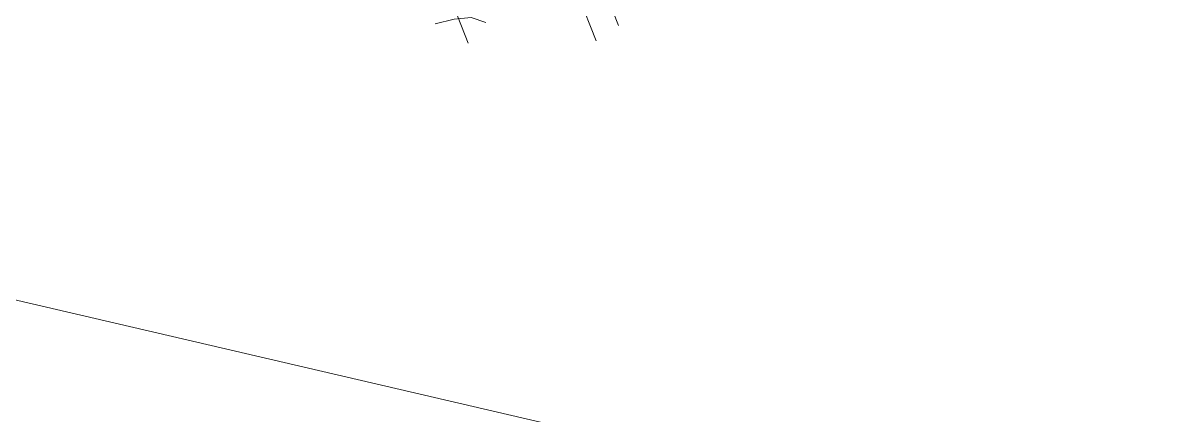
# Model space of a CAD drawing. Header units: millimetres. Extents: x 474016 to 477875, y 2288607 to 2292200.
# Drawn here: x 474130.16 to 474141.13, y 2289199.23 to 2289202.99 of the extents above; entities that cross this region are included whole.
import ezdxf

# ---------------------------------------------------------------- set-up
doc = ezdxf.new("R2010")
doc.units = ezdxf.units.MM
doc.header["$LTSCALE"] = 50
doc.layers.add('BANQUETA', color=251, linetype='Continuous', lineweight=5)
doc.layers.add('EXT', color=3, linetype='Continuous', lineweight=5)

# ---------------------------------------------------------------- blocks, each defined once
blk = doc.blocks.new('Plarbol-031')
for points in [[(1.09265, -2.1211), (1.314975, -2.2742)], [(1.037375, -2.262125), (1.2597, -2.415225)], [(0.45295, -2.671225), (0.675275, -2.824325)], [(0.4631, -2.839575), (0.537425, -2.757625), (0.610475, -2.696625), (0.6937, -2.6744)]]:
    blk.add_lwpolyline(points)

msp = doc.modelspace()

# ---------------------------------------------------------------- linework, layer by layer
at = {"layer": 'BANQUETA'}
msp.add_lwpolyline([(474093.063, 2289154.547), (474214.801, 2289126.176, 0.414214), (474217.203, 2289127.67), (474228.324, 2289175.392, 0.414214), (474226.83, 2289177.793), (474105.093, 2289206.164)], format="xyb", dxfattribs=at)

# ---------------------------------------------------------------- block references
at = {"layer": 'EXT', "xscale": 1.71989999994179, "yscale": 1.71989999994179, "zscale": 1.71989999994179, "rotation": 325.9356466897348}
msp.add_blockref('Plarbol-031', (474136.184, 2289207.474), dxfattribs=at)

doc.saveas('drawing.dxf')
